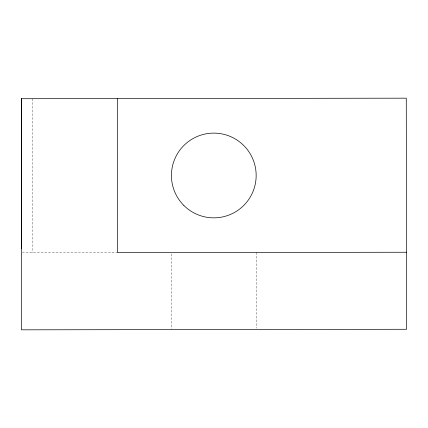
<?xml version="1.0" encoding="UTF-8"?>
<svg xmlns="http://www.w3.org/2000/svg" width="428" height="428" viewBox="0 0 428 428"><rect width="100%" height="100%" fill="white"/><g stroke="black" fill="none" stroke-linecap="round" stroke-linejoin="round"><path stroke-width="0.32" stroke-dasharray="2.14 1.6" d="M22.288 252.788L117.614 252.654M256.276 252.456L256.383 328.164M171.537 253.906L171.644 328.95M32.656 98.708L32.876 252.777"/><path stroke-width="0.64" d="M21.4 98.724L406.268 98.172L406.6 329.276L21.427 329.828L21.427 98.724L21.614 248.791M406.488 252.242L117.614 252.654L117.395 98.584M183.88 205.483A42.367 42.367 0 0 0 254.735 186.389A42.367 42.367 0 0 0 202.77 134.574A42.367 42.367 0 0 0 183.88 205.483"/></g></svg>
